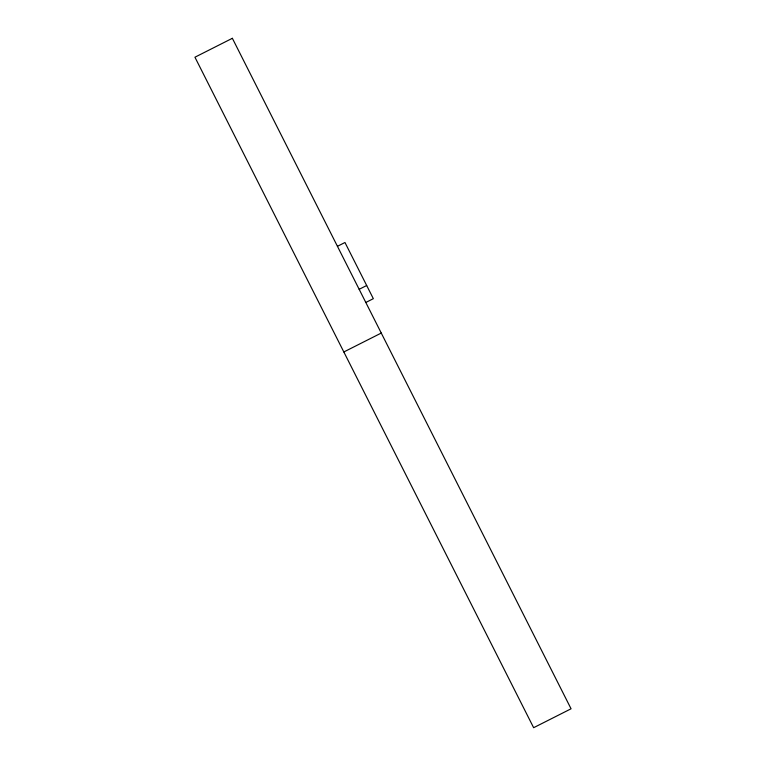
<?xml version="1.0" encoding="UTF-8"?>
<svg xmlns="http://www.w3.org/2000/svg" width="766" height="766" viewBox="0 0 766 766"><rect width="100%" height="100%" fill="white"/><g stroke="black" fill="none" stroke-linecap="round" stroke-linejoin="round"><path stroke-width="1.15" d="M337.442 246.307L344.968 242.506L373.339 298.673L365.813 302.474M359.168 289.309L366.684 285.507M343.838 351.967L381.267 333.057M232.366 38.3L194.937 57.211L533.634 727.7L571.063 708.789L232.366 38.3"/></g></svg>
